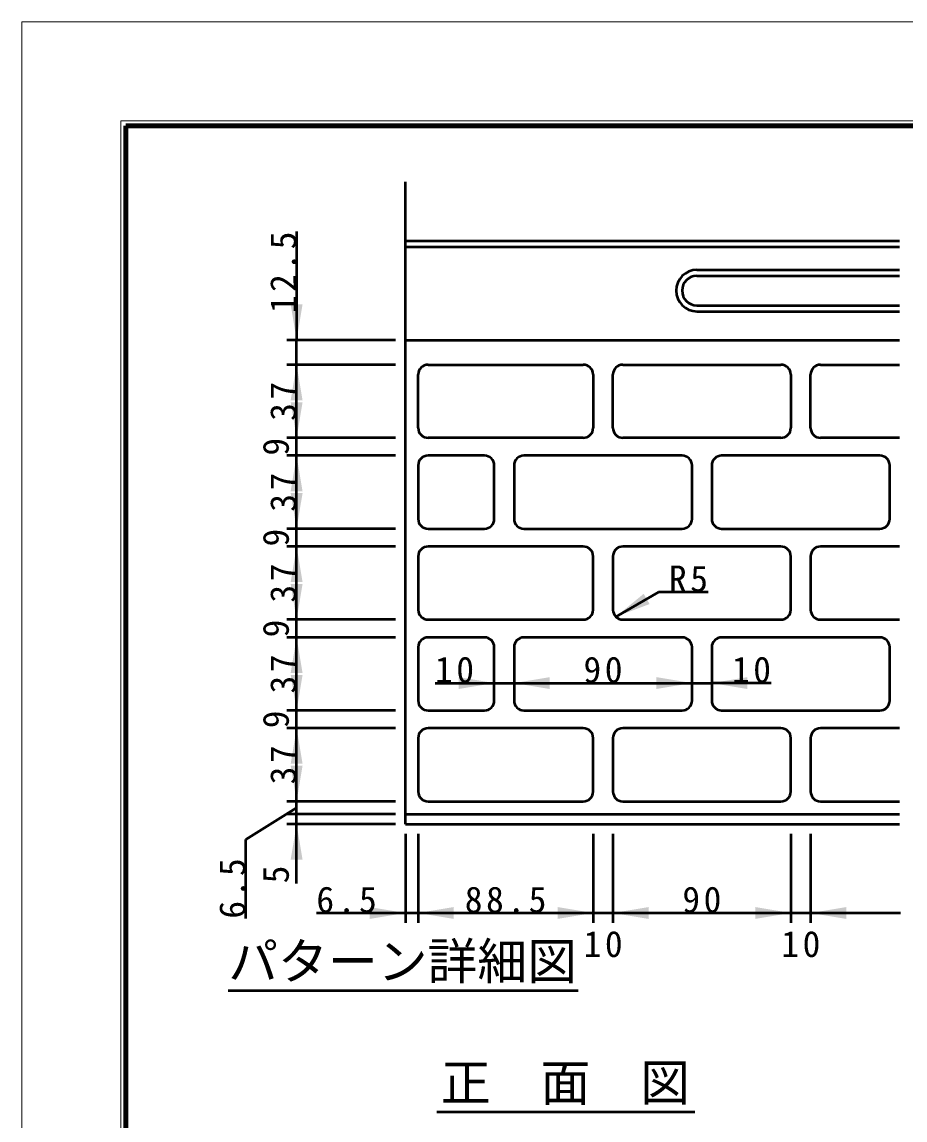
# Model space of a CAD drawing. Units: millimetres, scale not verified, with parts at other scales. Extents: x -2102 to 2102, y -1485 to 1485.
# Drawn here: x -2102 to -1209, y 373 to 1485 of the extents above; entities that cross this region are included whole.
import ezdxf
from ezdxf.enums import TextEntityAlignment as Align

# ---------------------------------------------------------------- set-up
doc = ezdxf.new("R2010")
doc.units = ezdxf.units.MM
doc.header["$LTSCALE"] = 5
doc.layers.add('0-0_V-nasSTD', color=7, linetype='Continuous', lineweight=35)
doc.layers.add('0-1_0', color=7, linetype='Continuous', lineweight=50)
doc.styles.add('ＭＳ ゴシック', font='')
doc.styles.get('ＭＳ ゴシック').set_extended_font_data('MS Gothic')

msp = doc.modelspace()

# ---------------------------------------------------------------- linework, layer by layer
at = {"layer": '0-0_V-nasSTD', "lineweight": 100}
msp.add_line((-1997.5, 1380), (-1997.5, -1380), dxfattribs=at)
at = {"layer": '0-0_V-nasSTD', "lineweight": 50}
for p, q in [((-1714.642, 673), (-1714.642, 1323)), ((-1214.642, 1263), (-1714.642, 1263))]:
    msp.add_line(p, q, dxfattribs=at)
at = {"layer": '0-0_V-nasSTD', "lineweight": 18}
for points in [[(-2102.5, -1485), (-2102.5, 1485), (2102.5, 1485), (2102.5, -1485)], [(-2002.5, -1385), (-2002.5, 1385), (2002.5, 1385), (2002.5, -1385)]]:
    msp.add_lwpolyline(points, close=True, dxfattribs=at)
at = {"layer": '0-0_V-nasSTD', "lineweight": 100}
msp.add_lwpolyline([(1997.5, -1380), (1997.5, 1380), (-1997.5, 1380)], dxfattribs=at)
at = {"layer": '0-0_V-nasSTD'}
for points in [[(-1830.642, 1199), (-1824.642, 1163), (-1818.642, 1199)], [(-1830.642, 1102), (-1824.642, 1138), (-1818.642, 1102)], [(-1830.642, 1100), (-1824.642, 1064), (-1818.642, 1100)], [(-1830.642, 1010), (-1824.642, 1046), (-1818.642, 1010)], [(-1830.642, 1008), (-1824.642, 972), (-1818.642, 1008)], [(-1830.642, 918), (-1824.642, 954), (-1818.642, 918)], [(-1830.642, 916), (-1824.642, 880), (-1818.642, 916)], [(-1501.713, 882.929), (-1473.536, 906.125), (-1467.536, 895.733)], [(-1830.642, 826), (-1824.642, 862), (-1818.642, 826)], [(-1830.642, 824), (-1824.642, 788), (-1818.642, 824)], [(-1660.642, 809.742), (-1660.642, 821.742), (-1624.642, 815.742)], [(-1604.642, 815.742), (-1568.642, 809.742), (-1568.642, 821.742)], [(-1460.642, 809.742), (-1460.642, 821.742), (-1424.642, 815.742)], [(-1404.642, 815.742), (-1368.642, 809.742), (-1368.642, 821.742)], [(-1830.642, 734), (-1824.642, 770), (-1818.642, 734)], [(-1830.642, 732), (-1824.642, 696), (-1818.642, 732)], [(-1830.642, 637), (-1824.642, 673), (-1818.642, 637)], [(-1750.642, 577), (-1750.642, 589), (-1714.642, 583)], [(-1701.642, 583), (-1665.642, 577), (-1665.642, 589)], [(-1560.642, 577), (-1560.642, 589), (-1524.642, 583)], [(-1504.642, 583), (-1468.642, 577), (-1468.642, 589)], [(-1360.642, 577), (-1360.642, 589), (-1324.642, 583)], [(-1304.642, 583), (-1268.642, 577), (-1268.642, 589)]]:
    msp.add_solid(points, dxfattribs=at)
at = {"layer": '0-1_0'}
for p, q in [((-1824.642, 1273), (-1824.642, 1163)), ((-1214.642, 1257), (-1714.642, 1257)), ((-1419.642, 1234), (-1214.642, 1234)), ((-1419.642, 1228), (-1214.642, 1228)), ((-1419.642, 1198), (-1214.642, 1198)), ((-1419.642, 1192), (-1214.642, 1192)), ((-1724.642, 1163), (-1834.642, 1163)), ((-1824.642, 1138), (-1824.642, 1163)), ((-1714.642, 1163), (-1214.642, 1163)), ((-1724.642, 1138), (-1834.642, 1138)), ((-1824.642, 1064), (-1824.642, 1138)), ((-1691.642, 1138), (-1534.642, 1138)), ((-1494.642, 1138), (-1334.642, 1138)), ((-1294.642, 1138), (-1214.642, 1138)), ((-1701.642, 1074), (-1701.642, 1128)), ((-1524.642, 1128), (-1524.642, 1074)), ((-1504.642, 1074), (-1504.642, 1128)), ((-1324.642, 1128), (-1324.642, 1074)), ((-1304.642, 1074), (-1304.642, 1128)), ((-1724.642, 1064), (-1834.642, 1064)), ((-1824.642, 1046), (-1824.642, 1064)), ((-1534.642, 1064), (-1691.642, 1064)), ((-1334.642, 1064), (-1494.642, 1064)), ((-1214.642, 1064), (-1294.642, 1064)), ((-1724.642, 1046), (-1834.642, 1046)), ((-1824.642, 972), (-1824.642, 1046)), ((-1634.642, 1046), (-1691.642, 1046)), ((-1434.642, 1046), (-1594.642, 1046)), ((-1234.642, 1046), (-1394.642, 1046)), ((-1701.642, 1036), (-1701.642, 982)), ((-1624.642, 982), (-1624.642, 1036)), ((-1604.642, 1036), (-1604.642, 982)), ((-1424.642, 982), (-1424.642, 1036)), ((-1404.642, 1036), (-1404.642, 982)), ((-1224.642, 982), (-1224.642, 1036)), ((-1724.642, 972), (-1834.642, 972)), ((-1724.642, 972), (-1834.642, 972)), ((-1824.642, 954), (-1824.642, 972)), ((-1691.642, 972), (-1634.642, 972)), ((-1594.642, 972), (-1434.642, 972)), ((-1394.642, 972), (-1234.642, 972)), ((-1724.642, 954), (-1834.642, 954)), ((-1824.642, 880), (-1824.642, 954)), ((-1534.642, 954), (-1691.642, 954)), ((-1334.642, 954), (-1494.642, 954)), ((-1214.642, 954), (-1294.642, 954)), ((-1701.642, 944), (-1701.642, 890)), ((-1524.642, 890), (-1524.642, 944)), ((-1504.642, 944), (-1504.642, 890)), ((-1324.642, 890), (-1324.642, 944)), ((-1304.642, 944), (-1304.642, 890)), ((-1458.412, 907.929), (-1501.713, 882.929)), ((-1408.412, 907.929), (-1458.412, 907.929)), ((-1724.642, 880), (-1834.642, 880)), ((-1724.642, 880), (-1834.642, 880)), ((-1824.642, 862), (-1824.642, 880)), ((-1691.642, 880), (-1534.642, 880)), ((-1494.642, 880), (-1334.642, 880)), ((-1294.642, 880), (-1214.642, 880)), ((-1724.642, 862), (-1834.642, 862)), ((-1824.642, 788), (-1824.642, 862)), ((-1634.642, 862), (-1691.642, 862)), ((-1434.642, 862), (-1594.642, 862)), ((-1234.642, 862), (-1394.642, 862)), ((-1701.642, 852), (-1701.642, 798)), ((-1624.642, 798), (-1624.642, 852)), ((-1604.642, 852), (-1604.642, 798)), ((-1424.642, 798), (-1424.642, 852)), ((-1404.642, 852), (-1404.642, 798)), ((-1224.642, 798), (-1224.642, 852)), ((-1684.642, 815.742), (-1624.642, 815.742)), ((-1624.642, 815.742), (-1604.642, 815.742)), ((-1604.642, 815.742), (-1424.642, 815.742)), ((-1424.642, 815.742), (-1404.642, 815.742)), ((-1344.642, 815.742), (-1404.642, 815.742)), ((-1724.642, 788), (-1834.642, 788)), ((-1724.642, 788), (-1834.642, 788)), ((-1824.642, 770), (-1824.642, 788)), ((-1691.642, 788), (-1634.642, 788)), ((-1594.642, 788), (-1434.642, 788)), ((-1394.642, 788), (-1234.642, 788)), ((-1724.642, 770), (-1834.642, 770)), ((-1534.642, 770), (-1691.642, 770)), ((-1334.642, 770), (-1494.642, 770)), ((-1214.642, 770), (-1294.642, 770)), ((-1701.642, 760), (-1701.642, 706)), ((-1524.642, 706), (-1524.642, 760)), ((-1504.642, 760), (-1504.642, 706)), ((-1324.642, 706), (-1324.642, 760)), ((-1304.642, 760), (-1304.642, 706)), ((-1876.178, 657.284), (-1824.642, 689.5)), ((-1724.642, 696), (-1834.642, 696)), ((-1691.642, 696), (-1534.642, 696)), ((-1494.642, 696), (-1334.642, 696)), ((-1294.642, 696), (-1214.642, 696)), ((-1724.642, 683), (-1834.642, 683)), ((-1824.642, 673), (-1824.642, 683)), ((-1714.642, 683), (-1214.642, 683)), ((-1724.642, 673), (-1834.642, 673)), ((-1824.642, 613), (-1824.642, 673)), ((-1714.642, 673), (-1214.642, 673)), ((-1876.178, 577.284), (-1876.178, 657.284)), ((-1714.642, 663), (-1714.642, 573)), ((-1701.642, 663), (-1701.642, 573)), ((-1524.642, 663), (-1524.642, 573)), ((-1504.642, 663), (-1504.642, 573)), ((-1324.642, 663), (-1324.642, 573)), ((-1304.642, 663), (-1304.642, 573)), ((-1804.642, 583), (-1714.642, 583)), ((-1714.642, 583), (-1701.642, 583)), ((-1701.642, 583), (-1524.642, 583)), ((-1524.642, 583), (-1504.642, 583)), ((-1504.642, 583), (-1324.642, 583)), ((-1324.642, 583), (-1304.642, 583)), ((-1304.642, 583), (-1213.642, 583)), ((-1893.821, 504.611), (-1539.811, 504.611)), ((-1682.731, 381.691), (-1421.925, 381.691))]:
    msp.add_line(p, q, dxfattribs=at)
msp.add_lwpolyline([(-1824.642, 683), (-1824.642, 696), (-1824.642, 770)], dxfattribs=at)
for centre, radius, start, end in [((-1419.642, 1213), 21, 90, 270), ((-1419.642, 1213), 15, 90, 270), ((-1691.642, 1128), 10, 90, 180), ((-1534.642, 1128), 10, 0, 90), ((-1494.642, 1128), 10, 90, 180), ((-1334.642, 1128), 10, 0, 90), ((-1294.642, 1128), 10, 90, 180), ((-1691.642, 1074), 10, 180, 270), ((-1534.642, 1074), 10, 270, 0), ((-1494.642, 1074), 10, 180, 270), ((-1334.642, 1074), 10, 270, 0), ((-1294.642, 1074), 10, 180, 270), ((-1691.642, 1036), 10, 90, 180), ((-1634.642, 1036), 10, 0, 90), ((-1594.642, 1036), 10, 90, 180), ((-1434.642, 1036), 10, 0, 90), ((-1394.642, 1036), 10, 90, 180), ((-1234.642, 1036), 10, 0, 90), ((-1691.642, 982), 10, 180, 270), ((-1634.642, 982), 10, 270, 0), ((-1594.642, 982), 10, 180, 270), ((-1434.642, 982), 10, 270, 0), ((-1394.642, 982), 10, 180, 270), ((-1234.642, 982), 10, 270, 0), ((-1691.642, 944), 10, 90, 180), ((-1534.642, 944), 10, 0, 90), ((-1494.642, 944), 10, 90, 180), ((-1334.642, 944), 10, 0, 90), ((-1294.642, 944), 10, 90, 180), ((-1691.642, 890), 10, 180, 270), ((-1534.642, 890), 10, 270, 0), ((-1494.642, 890), 10, 180, 270), ((-1334.642, 890), 10, 270, 0), ((-1294.642, 890), 10, 180, 270), ((-1691.642, 852), 10, 90, 180), ((-1634.642, 852), 10, 0, 90), ((-1594.642, 852), 10, 90, 180), ((-1434.642, 852), 10, 0, 90), ((-1394.642, 852), 10, 90, 180), ((-1234.642, 852), 10, 0, 90), ((-1691.642, 798), 10, 180, 270), ((-1634.642, 798), 10, 270, 0), ((-1594.642, 798), 10, 180, 270), ((-1434.642, 798), 10, 270, 0), ((-1394.642, 798), 10, 180, 270), ((-1234.642, 798), 10, 270, 0), ((-1691.642, 760), 10, 90, 180), ((-1534.642, 760), 10, 0, 90), ((-1494.642, 760), 10, 90, 180), ((-1334.642, 760), 10, 0, 90), ((-1294.642, 760), 10, 90, 180), ((-1691.642, 706), 10, 180, 270), ((-1534.642, 706), 10, 270, 0), ((-1494.642, 706), 10, 180, 270), ((-1334.642, 706), 10, 270, 0), ((-1294.642, 706), 10, 180, 270)]:
    msp.add_arc(centre, radius, start, end, dxfattribs=at)

# ---------------------------------------------------------------- texts
at = {"layer": '0-0_V-nasSTD', "style": 'ＭＳ ゴシック'}
for s, p in [('9', (-1824.642, 1046)), ('9', (-1824.642, 954)), ('9', (-1824.642, 862)), ('9', (-1824.642, 770)), ('5', (-1824.642, 613))]:
    msp.add_text(s, height=26.39, rotation=90, dxfattribs=at).set_placement(p, align=Align.BOTTOM_LEFT)
for s, p in [('パターン詳細図', (-1893.821, 504.611)), ('正\u3000面\u3000図', (-1678.731, 381.691))]:
    msp.add_text(s, height=36.95, dxfattribs=at).set_placement(p, align=Align.BOTTOM_LEFT)
at = {"layer": '0-0_V-nasSTD', "char_height": 26.39, "attachment_point": 7, "rotation": 90, "style": 'ＭＳ ゴシック'}
for s, insert in [('\\T1.2;12.5', (-1824.642, 1190.2)), ('\\T1.2;37', (-1824.642, 1081.2)), ('\\T1.2;37', (-1824.642, 989.2)), ('\\T1.2;37', (-1824.642, 897.2)), ('\\T1.2;37', (-1824.642, 805.2)), ('\\T1.2;37', (-1824.642, 713.2)), ('\\T1.2;6.5', (-1876.178, 577.284))]:
    msp.add_mtext(s, dxfattribs=dict(at, insert=insert))
at = {"layer": '0-0_V-nasSTD', "char_height": 26.39, "attachment_point": 7, "style": 'ＭＳ ゴシック'}
for s, insert in [('\\T1.2;R5', (-1448.012, 907.929)), ('\\T1.2;10', (-1684.642, 815.742)), ('\\T1.2;90', (-1534.442, 815.742)), ('\\T1.2;10', (-1384.242, 815.742)), ('\\T1.2;6.5', (-1804.642, 583)), ('\\T1.2;88.5', (-1654.542, 583)), ('\\T1.2;90', (-1434.442, 583)), ('\\T1.2;10', (-1534.297, 538)), ('\\T1.2;10', (-1334.297, 538))]:
    msp.add_mtext(s, dxfattribs=dict(at, insert=insert))

doc.saveas('drawing.dxf')
